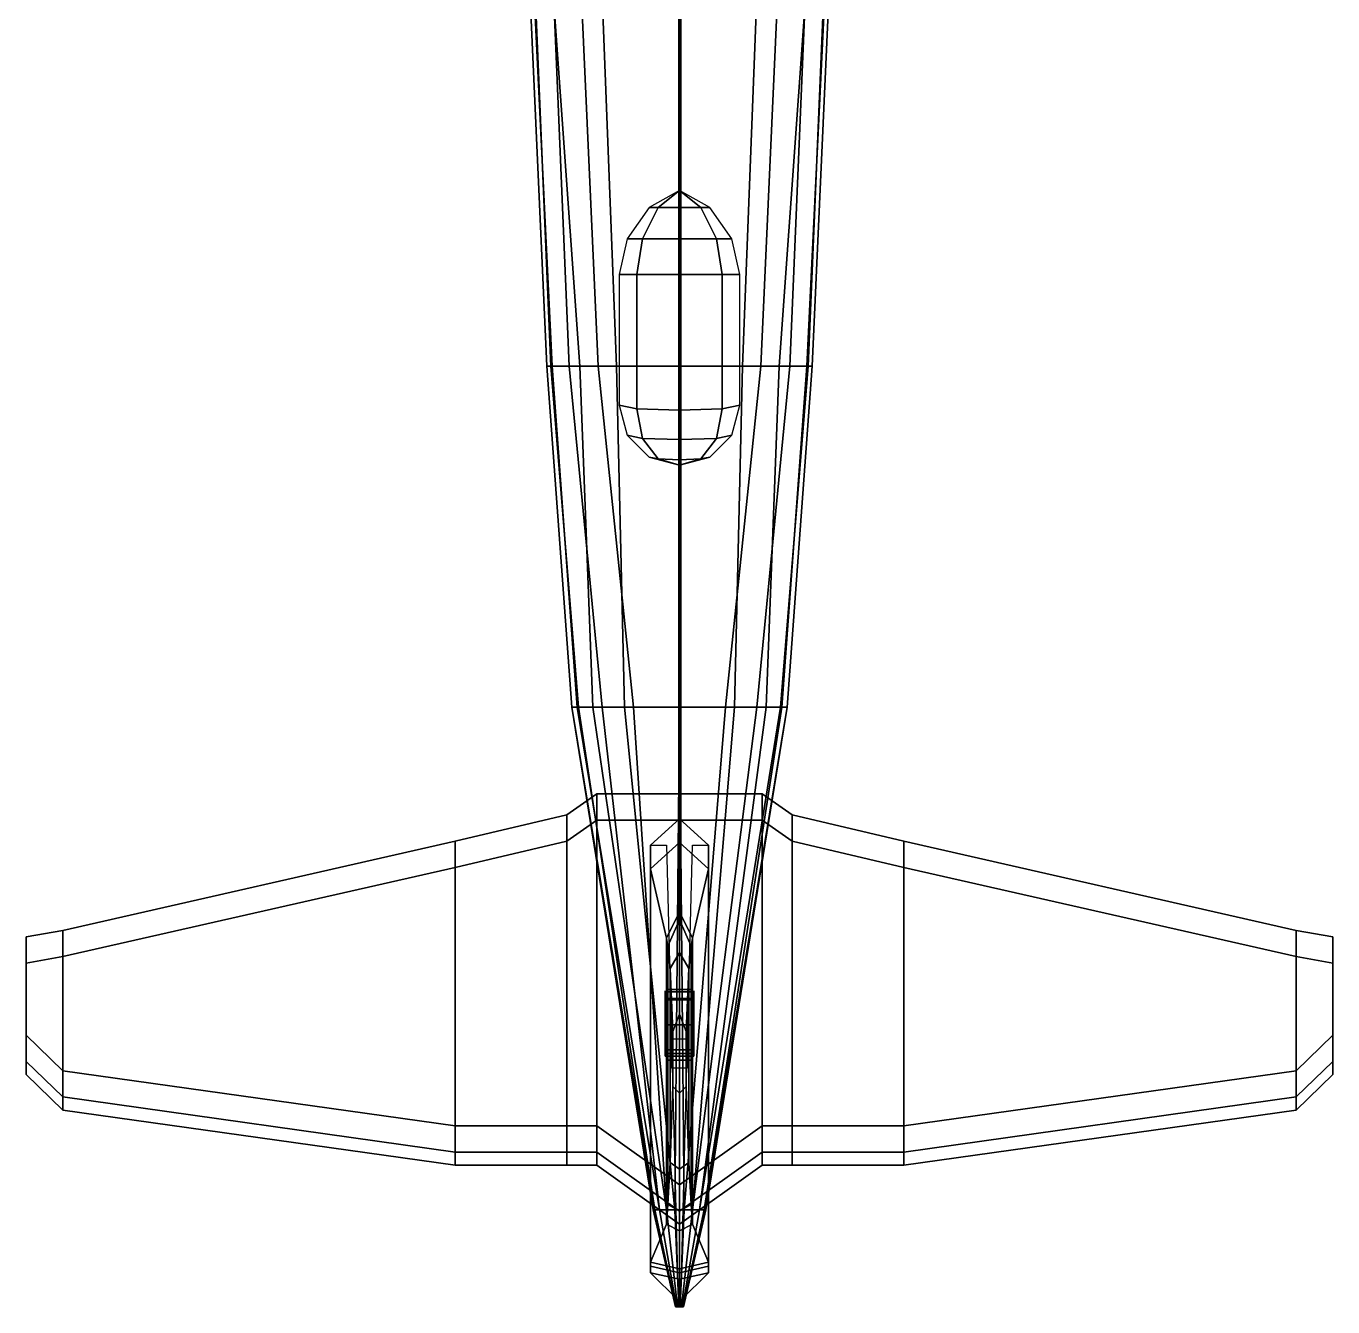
# Model space of a CAD drawing. Header units: millimetres. Extents: x -16.3 to 16.3, y -11.4 to 11.4.
# Drawn here: x -4.98 to 4.98, y -11.4 to -1.64 of the extents above; entities that cross this region are included whole.
import ezdxf

# ---------------------------------------------------------------- set-up
doc = ezdxf.new("R2010")
doc.units = ezdxf.units.MM
for name, color, linetype in [('shassis1', 3, 'Continuous'), ('wheels', 2, 'Continuous'), ('wing1', 1, 'Continuous'), ('wing2', 5, 'Continuous')]:
    doc.layers.add(name, color=color, linetype=linetype)

msp = doc.modelspace()

# ---------------------------------------------------------------- linework, layer by layer
for points in [[(0.01, 5.45, 5.82), (-0.005, 5.45, 5.8287), (-0.005, -8.49, 6.68), (0.01, -8.49, 6.67)], [(-0.005, 5.45, 5.8287), (-0.005, 5.45, 5.8113), (-0.005, -8.49, 6.66), (-0.005, -8.49, 6.68)], [(-0.005, 5.45, 5.8113), (0.01, 5.45, 5.82), (0.01, -8.49, 6.67), (-0.005, -8.49, 6.66)], [(-1.15, -1.14, 3.66), (-1.15, -1.14, 2.88), (-1.01, -4.23, 3.16), (-1.01, -4.23, 3.94)], [(-1.15, -1.14, 2.88), (-1.11, -1.14, 2.81), (-0.98, -4.23, 3.09), (-1.01, -4.23, 3.16)], [(-1.12, -1.14, 3.97), (-1.15, -1.14, 3.66), (-1.01, -4.23, 3.94), (-0.97, -4.23, 4.3)], [(-0.98, -1.14, 4.33), (-1.12, -1.14, 3.97), (-0.97, -4.23, 4.3), (-0.76, -4.23, 4.54)], [(-1.11, -1.14, 2.81), (-0.97, -1.14, 2.64), (-0.84, -4.23, 2.92), (-0.98, -4.23, 3.09)], [(-0.6, -1.14, 4.64), (-0.98, -1.14, 4.33), (-0.76, -4.23, 4.54), (-0.48, -4.23, 4.67)], [(-0.97, -1.14, 2.64), (-0.76, -1.14, 2.58), (-0.62, -4.23, 2.86), (-0.84, -4.23, 2.92)], [(0, -4.23, 2.82), (-0.62, -4.23, 2.86), (-0.76, -1.14, 2.58), (0, -1.14, 2.54)], [(0, -1.14, 4.77), (-0.6, -1.14, 4.64), (-0.48, -4.23, 4.67), (0, -4.23, 4.7)], [(0, -4.23, 4.7), (0.48, -4.23, 4.67), (0.6, -1.14, 4.64), (0, -1.14, 4.77)], [(0, -1.14, 2.54), (0.76, -1.14, 2.58), (0.62, -4.23, 2.86), (0, -4.23, 2.82)], [(0.48, -4.23, 4.67), (0.76, -4.23, 4.54), (0.98, -1.14, 4.33), (0.6, -1.14, 4.64)], [(0.84, -4.23, 2.92), (0.62, -4.23, 2.86), (0.76, -1.14, 2.58), (0.97, -1.14, 2.64)], [(0.76, -4.23, 4.54), (0.97, -4.23, 4.3), (1.12, -1.14, 3.97), (0.98, -1.14, 4.33)], [(0.98, -4.23, 3.09), (0.84, -4.23, 2.92), (0.97, -1.14, 2.64), (1.11, -1.14, 2.81)], [(0.97, -4.23, 4.3), (1.01, -4.23, 3.94), (1.15, -1.14, 3.66), (1.12, -1.14, 3.97)], [(1.01, -4.23, 3.16), (0.98, -4.23, 3.09), (1.11, -1.14, 2.81), (1.15, -1.14, 2.88)], [(1.01, -4.23, 3.94), (1.01, -4.23, 3.16), (1.15, -1.14, 2.88), (1.15, -1.14, 3.66)], [(0, -2.89, 4.61), (-0.23, -3.02, 4.61), (-0.1626, -3.02, 4.7726), (0, -2.89, 4.61)], [(0, -2.89, 4.61), (-0.1626, -3.02, 4.7726), (0, -3.02, 4.84), (0, -2.89, 4.61)], [(0, -2.89, 4.61), (0, -3.02, 4.84), (0.1626, -3.02, 4.7726), (0, -2.89, 4.61)], [(0, -2.89, 4.61), (0.1626, -3.02, 4.7726), (0.23, -3.02, 4.61), (0, -2.89, 4.61)], [(-0.23, -3.02, 4.61), (-0.3984, -3.26, 4.61), (-0.2817, -3.26, 4.8917), (-0.1626, -3.02, 4.7726)], [(-0.1626, -3.02, 4.7726), (-0.2817, -3.26, 4.8917), (0, -3.26, 5.0084), (0, -3.02, 4.84)], [(0, -3.02, 4.84), (0, -3.26, 5.0084), (0.2817, -3.26, 4.8917), (0.1626, -3.02, 4.7726)], [(0.1626, -3.02, 4.7726), (0.2817, -3.26, 4.8917), (0.3984, -3.26, 4.61), (0.23, -3.02, 4.61)], [(-0.3984, -3.26, 4.61), (-0.46, -3.53, 4.61), (-0.3253, -3.53, 4.9353), (-0.2817, -3.26, 4.8917)], [(-0.2817, -3.26, 4.8917), (-0.3253, -3.53, 4.9353), (0, -3.53, 5.07), (0, -3.26, 5.0084)], [(0, -3.26, 5.0084), (0, -3.53, 5.07), (0.3253, -3.53, 4.9353), (0.2817, -3.26, 4.8917)], [(0.2817, -3.26, 4.8917), (0.3253, -3.53, 4.9353), (0.46, -3.53, 4.61), (0.3984, -3.26, 4.61)], [(-0.3253, -3.53, 4.9353), (-0.46, -3.53, 4.61), (-0.46, -4.5262, 4.5228), (-0.3253, -4.5545, 4.8469)], [(0, -3.53, 5.07), (-0.3253, -3.53, 4.9353), (-0.3253, -4.5545, 4.8469), (0, -4.5663, 4.9811)], [(0.3253, -3.53, 4.9353), (0, -3.53, 5.07), (0, -4.5663, 4.9811), (0.3253, -4.5545, 4.8469)], [(0.46, -3.53, 4.61), (0.3253, -3.53, 4.9353), (0.3253, -4.5545, 4.8469), (0.46, -4.5262, 4.5228)], [(-1.01, -4.23, 3.94), (-1.01, -4.23, 3.16), (-0.82, -6.83, 3.46), (-0.82, -6.83, 3.72)], [(-1.01, -4.23, 3.16), (-0.98, -4.23, 3.09), (-0.77, -6.83, 3.24), (-0.82, -6.83, 3.46)], [(-0.97, -4.23, 4.3), (-1.01, -4.23, 3.94), (-0.82, -6.83, 3.72), (-0.78, -6.83, 4)], [(-0.98, -4.23, 3.09), (-0.84, -4.23, 2.92), (-0.59, -6.83, 3.11), (-0.77, -6.83, 3.24)], [(-0.76, -4.23, 4.54), (-0.97, -4.23, 4.3), (-0.78, -6.83, 4), (-0.66, -6.83, 4.22)], [(-0.84, -4.23, 2.92), (-0.62, -4.23, 2.86), (-0.35, -6.83, 3.02), (-0.59, -6.83, 3.11)], [(-0.48, -4.23, 4.67), (-0.76, -4.23, 4.54), (-0.66, -6.83, 4.22), (-0.42, -6.83, 4.38)], [(0, -6.83, 2.99), (-0.35, -6.83, 3.02), (-0.62, -4.23, 2.86), (0, -4.23, 2.82)], [(0, -4.23, 4.7), (-0.48, -4.23, 4.67), (-0.42, -6.83, 4.38), (0, -6.83, 4.47)], [(0, -4.23, 2.82), (0.62, -4.23, 2.86), (0.35, -6.83, 3.02), (0, -6.83, 2.99)], [(0, -6.83, 4.47), (0.42, -6.83, 4.38), (0.48, -4.23, 4.67), (0, -4.23, 4.7)], [(0.59, -6.83, 3.11), (0.35, -6.83, 3.02), (0.62, -4.23, 2.86), (0.84, -4.23, 2.92)], [(0.42, -6.83, 4.38), (0.66, -6.83, 4.22), (0.76, -4.23, 4.54), (0.48, -4.23, 4.67)], [(0.77, -6.83, 3.24), (0.59, -6.83, 3.11), (0.84, -4.23, 2.92), (0.98, -4.23, 3.09)], [(0.66, -6.83, 4.22), (0.78, -6.83, 4), (0.97, -4.23, 4.3), (0.76, -4.23, 4.54)], [(0.82, -6.83, 3.46), (0.77, -6.83, 3.24), (0.98, -4.23, 3.09), (1.01, -4.23, 3.16)], [(0.78, -6.83, 4), (0.82, -6.83, 3.72), (1.01, -4.23, 3.94), (0.97, -4.23, 4.3)], [(0.82, -6.83, 3.72), (0.82, -6.83, 3.46), (1.01, -4.23, 3.16), (1.01, -4.23, 3.94)], [(-0.2817, -4.7799, 4.7834), (-0.3253, -4.5545, 4.8469), (-0.46, -4.5262, 4.5228), (-0.3984, -4.7553, 4.5028)], [(0, -4.79, 4.8997), (0, -4.5663, 4.9811), (-0.3253, -4.5545, 4.8469), (-0.2817, -4.7799, 4.7834)], [(0.2817, -4.7799, 4.7834), (0.3253, -4.5545, 4.8469), (0, -4.5663, 4.9811), (0, -4.79, 4.8997)], [(0.3984, -4.7553, 4.5028), (0.46, -4.5262, 4.5228), (0.3253, -4.5545, 4.8469), (0.2817, -4.7799, 4.7834)], [(-0.1626, -4.9372, 4.6501), (-0.2817, -4.7799, 4.7834), (-0.3984, -4.7553, 4.5028), (-0.23, -4.9231, 4.4881)], [(0, -4.9431, 4.7172), (0, -4.79, 4.8997), (-0.2817, -4.7799, 4.7834), (-0.1626, -4.9372, 4.6501)], [(0.1626, -4.9372, 4.6501), (0.2817, -4.7799, 4.7834), (0, -4.79, 4.8997), (0, -4.9431, 4.7172)], [(0.23, -4.9231, 4.4881), (0.3984, -4.7553, 4.5028), (0.2817, -4.7799, 4.7834), (0.1626, -4.9372, 4.6501)], [(0, -4.9844, 4.4828), (-0.1626, -4.9372, 4.6501), (-0.23, -4.9231, 4.4881), (0, -4.9844, 4.4828)], [(0, -4.9844, 4.4828), (0, -4.9431, 4.7172), (-0.1626, -4.9372, 4.6501), (0, -4.9844, 4.4828)], [(0, -4.9844, 4.4828), (0.23, -4.9231, 4.4881), (0.1626, -4.9372, 4.6501), (0, -4.9844, 4.4828)], [(0, -4.9844, 4.4828), (0.1626, -4.9372, 4.6501), (0, -4.9431, 4.7172), (0, -4.9844, 4.4828)], [(-0.82, -6.83, 3.46), (-0.77, -6.83, 3.24), (-0.1879, -10.66, 3.6216), (-0.2, -10.66, 3.69)], [(-0.82, -6.83, 3.72), (-0.82, -6.83, 3.46), (-0.2, -10.66, 3.69), (-0.1879, -10.66, 3.7584)], [(-0.78, -6.83, 4), (-0.82, -6.83, 3.72), (-0.1879, -10.66, 3.7584), (-0.1532, -10.66, 3.8186)], [(-0.66, -6.83, 4.22), (-0.78, -6.83, 4), (-0.1532, -10.66, 3.8186), (-0.1, -10.66, 3.8632)], [(-0.77, -6.83, 3.24), (-0.59, -6.83, 3.11), (-0.1532, -10.66, 3.5614), (-0.1879, -10.66, 3.6216)], [(-0.42, -6.83, 4.38), (-0.66, -6.83, 4.22), (-0.1, -10.66, 3.8632), (-0.0347, -10.66, 3.887)], [(-0.59, -6.83, 3.11), (-0.35, -6.83, 3.02), (-0.1, -10.66, 3.5168), (-0.1532, -10.66, 3.5614)], [(0, -6.83, 4.47), (-0.42, -6.83, 4.38), (-0.0347, -10.66, 3.887), (0.0347, -10.66, 3.887)], [(-0.0347, -10.66, 3.493), (-0.1, -10.66, 3.5168), (-0.35, -6.83, 3.02), (0, -6.83, 2.99)], [(0, -6.83, 2.99), (0.35, -6.83, 3.02), (0.0347, -10.66, 3.493), (-0.0347, -10.66, 3.493)], [(0.0347, -10.66, 3.887), (0.1, -10.66, 3.8632), (0.42, -6.83, 4.38), (0, -6.83, 4.47)], [(0.1, -10.66, 3.5168), (0.0347, -10.66, 3.493), (0.35, -6.83, 3.02), (0.59, -6.83, 3.11)], [(0.1532, -10.66, 3.5614), (0.1, -10.66, 3.5168), (0.59, -6.83, 3.11), (0.77, -6.83, 3.24)], [(0.1, -10.66, 3.8632), (0.1532, -10.66, 3.8186), (0.66, -6.83, 4.22), (0.42, -6.83, 4.38)], [(0.1879, -10.66, 3.6216), (0.1532, -10.66, 3.5614), (0.77, -6.83, 3.24), (0.82, -6.83, 3.46)], [(0.1532, -10.66, 3.8186), (0.1879, -10.66, 3.7584), (0.78, -6.83, 4), (0.66, -6.83, 4.22)], [(0.2, -10.66, 3.69), (0.1879, -10.66, 3.6216), (0.82, -6.83, 3.46), (0.82, -6.83, 3.72)], [(0.1879, -10.66, 3.7584), (0.2, -10.66, 3.69), (0.82, -6.83, 3.72), (0.78, -6.83, 4)], [(0, -7.86, 4.4), (0, -7.68, 4.29), (-0.22, -7.88, 4.29), (-0.22, -8.06, 4.4)], [(0.22, -8.06, 4.4), (0.22, -7.88, 4.29), (0, -7.68, 4.29), (0, -7.86, 4.4)], [(0, -8.39, 6.48), (0, -7.86, 4.4), (-0.22, -8.06, 4.4), (-0.1, -8.59, 6.48)], [(0.1, -8.59, 6.48), (0.22, -8.06, 4.4), (0, -7.86, 4.4), (0, -8.39, 6.48)], [(-0.22, -7.88, 4.29), (-0.22, -11.09, 4.29), (-0.22, -11.06, 4.4), (-0.22, -8.06, 4.4)], [(-0.22, -7.88, 3.91), (-0.22, -11.14, 3.91), (-0.22, -11.09, 4.29), (-0.22, -7.88, 4.29)], [(-0.1, -7.88, 3.72), (-0.01, -11.35, 3.72), (-0.22, -11.14, 3.91), (-0.22, -7.88, 3.91)], [(0.22, -11.14, 3.91), (0.01, -11.35, 3.72), (0.1, -7.88, 3.72), (0.22, -7.88, 3.91)], [(0.22, -11.09, 4.29), (0.22, -11.14, 3.91), (0.22, -7.88, 3.91), (0.22, -7.88, 4.29)], [(0.22, -11.06, 4.4), (0.22, -11.09, 4.29), (0.22, -7.88, 4.29), (0.22, -8.06, 4.4)], [(-0.22, -8.06, 4.4), (-0.22, -11.06, 4.4), (-0.1, -10.77, 6.48), (-0.1, -8.59, 6.48)], [(0.1, -10.77, 6.48), (0.22, -11.06, 4.4), (0.22, -8.06, 4.4), (0.1, -8.59, 6.48)], [(0, -8.45, 6.67), (0, -8.39, 6.48), (-0.1, -8.59, 6.48), (-0.09, -8.65, 6.67)], [(0, -8.7, 6.86), (0, -8.45, 6.67), (-0.09, -8.65, 6.67), (-0.07, -8.82, 6.86)], [(0.09, -8.65, 6.67), (0.1, -8.59, 6.48), (0, -8.39, 6.48), (0, -8.45, 6.67)], [(0.07, -8.82, 6.86), (0.09, -8.65, 6.67), (0, -8.45, 6.67), (0, -8.7, 6.86)], [(-0.1, -8.59, 6.48), (-0.1, -10.77, 6.48), (-0.09, -10.62, 6.67), (-0.09, -8.65, 6.67)], [(-0.09, -8.65, 6.67), (-0.09, -10.62, 6.67), (-0.07, -10.3, 6.86), (-0.07, -8.82, 6.86)], [(0.07, -10.3, 6.86), (0.09, -10.62, 6.67), (0.09, -8.65, 6.67), (0.07, -8.82, 6.86)], [(0.09, -10.62, 6.67), (0.1, -10.77, 6.48), (0.1, -8.59, 6.48), (0.09, -8.65, 6.67)], [(0, -9.17, 7), (0, -8.7, 6.86), (-0.07, -8.82, 6.86), (-0.05, -9.3, 6.92)], [(0.05, -9.3, 6.92), (0.07, -8.82, 6.86), (0, -8.7, 6.86), (0, -9.17, 7)], [(-0.07, -8.82, 6.86), (-0.07, -10.3, 6.86), (-0.05, -9.72, 6.92), (-0.05, -9.3, 6.92)], [(0.05, -9.72, 6.92), (0.07, -10.3, 6.86), (0.07, -8.82, 6.86), (0.05, -9.3, 6.92)], [(-0.05, -9.3, 6.92), (-0.05, -9.72, 6.92), (0, -9.77, 7), (0, -9.17, 7)], [(0, -9.17, 7), (0, -9.77, 7), (0.05, -9.72, 6.92), (0.05, -9.3, 6.92)], [(-0.05, -9.72, 6.92), (-0.07, -10.3, 6.86), (0, -10.35, 6.86), (0, -9.77, 7)], [(0, -9.77, 7), (0, -10.35, 6.86), (0.07, -10.3, 6.86), (0.05, -9.72, 6.92)], [(-0.07, -10.3, 6.86), (-0.09, -10.62, 6.67), (0, -10.67, 6.67), (0, -10.35, 6.86)], [(0, -10.35, 6.86), (0, -10.67, 6.67), (0.09, -10.62, 6.67), (0.07, -10.3, 6.86)], [(-0.09, -10.62, 6.67), (-0.1, -10.77, 6.48), (0, -10.82, 6.48), (0, -10.67, 6.67)], [(0, -10.67, 6.67), (0, -10.82, 6.48), (0.1, -10.77, 6.48), (0.09, -10.62, 6.67)], [(-0.1879, -10.66, 3.7584), (-0.2, -10.66, 3.69), (-0.03, -11.4, 3.69), (-0.0282, -11.4, 3.7003)], [(-0.2, -10.66, 3.69), (-0.1879, -10.66, 3.6216), (-0.0282, -11.4, 3.6797), (-0.03, -11.4, 3.69)], [(-0.1532, -10.66, 3.8186), (-0.1879, -10.66, 3.7584), (-0.0282, -11.4, 3.7003), (-0.023, -11.4, 3.7093)], [(-0.1879, -10.66, 3.6216), (-0.1532, -10.66, 3.5614), (-0.023, -11.4, 3.6707), (-0.0282, -11.4, 3.6797)], [(-0.1, -10.66, 3.8632), (-0.1532, -10.66, 3.8186), (-0.023, -11.4, 3.7093), (-0.015, -11.4, 3.716)], [(-0.1532, -10.66, 3.5614), (-0.1, -10.66, 3.5168), (-0.015, -11.4, 3.664), (-0.023, -11.4, 3.6707)], [(-0.0347, -10.66, 3.887), (-0.1, -10.66, 3.8632), (-0.015, -11.4, 3.716), (-0.0052, -11.4, 3.7195)], [(-0.1, -10.66, 3.5168), (-0.0347, -10.66, 3.493), (-0.0052, -11.4, 3.6605), (-0.015, -11.4, 3.664)], [(0.0347, -10.66, 3.887), (-0.0347, -10.66, 3.887), (-0.0052, -11.4, 3.7195), (0.0052, -11.4, 3.7195)], [(-0.0347, -10.66, 3.493), (0.0347, -10.66, 3.493), (0.0052, -11.4, 3.6605), (-0.0052, -11.4, 3.6605)], [(0.1, -10.66, 3.8632), (0.0347, -10.66, 3.887), (0.0052, -11.4, 3.7195), (0.015, -11.4, 3.716)], [(0.0347, -10.66, 3.493), (0.1, -10.66, 3.5168), (0.015, -11.4, 3.664), (0.0052, -11.4, 3.6605)], [(0.1532, -10.66, 3.8186), (0.1, -10.66, 3.8632), (0.015, -11.4, 3.716), (0.023, -11.4, 3.7093)], [(0.1, -10.66, 3.5168), (0.1532, -10.66, 3.5614), (0.023, -11.4, 3.6707), (0.015, -11.4, 3.664)], [(0.1879, -10.66, 3.7584), (0.1532, -10.66, 3.8186), (0.023, -11.4, 3.7093), (0.0282, -11.4, 3.7003)], [(0.1532, -10.66, 3.5614), (0.1879, -10.66, 3.6216), (0.0282, -11.4, 3.6797), (0.023, -11.4, 3.6707)], [(0.2, -10.66, 3.69), (0.1879, -10.66, 3.7584), (0.0282, -11.4, 3.7003), (0.03, -11.4, 3.69)], [(0.1879, -10.66, 3.6216), (0.2, -10.66, 3.69), (0.03, -11.4, 3.69), (0.0282, -11.4, 3.6797)], [(-0.1, -10.77, 6.48), (-0.22, -11.06, 4.4), (0, -11.11, 4.4), (0, -10.82, 6.48)], [(0, -10.82, 6.48), (0, -11.11, 4.4), (0.22, -11.06, 4.4), (0.1, -10.77, 6.48)], [(-0.22, -11.06, 4.4), (-0.22, -11.09, 4.29), (0, -11.14, 4.29), (0, -11.11, 4.4)], [(-0.22, -11.09, 4.29), (-0.22, -11.14, 3.91), (0, -11.19, 3.91), (0, -11.14, 4.29)], [(-0.22, -11.14, 3.91), (-0.01, -11.35, 3.72), (0, -11.4, 3.72), (0, -11.19, 3.91)], [(0, -11.11, 4.4), (0, -11.14, 4.29), (0.22, -11.09, 4.29), (0.22, -11.06, 4.4)], [(0, -11.14, 4.29), (0, -11.19, 3.91), (0.22, -11.14, 3.91), (0.22, -11.09, 4.29)], [(0, -11.19, 3.91), (0, -11.4, 3.72), (0.01, -11.35, 3.72), (0.22, -11.14, 3.91)], [(-0.0282, -11.4, 3.7003), (-0.03, -11.4, 3.69), (0.023, -11.4, 3.6707), (0.0282, -11.4, 3.6797)], [(-0.03, -11.4, 3.69), (-0.0282, -11.4, 3.6797), (0.015, -11.4, 3.664), (0.023, -11.4, 3.6707)], [(-0.023, -11.4, 3.7093), (-0.0282, -11.4, 3.7003), (0.0282, -11.4, 3.6797), (0.03, -11.4, 3.69)], [(-0.0282, -11.4, 3.6797), (-0.023, -11.4, 3.6707), (0.0052, -11.4, 3.6605), (0.015, -11.4, 3.664)], [(-0.015, -11.4, 3.716), (-0.023, -11.4, 3.7093), (0.03, -11.4, 3.69), (0.0282, -11.4, 3.7003)], [(-0.023, -11.4, 3.6707), (-0.015, -11.4, 3.664), (-0.0052, -11.4, 3.6605), (0.0052, -11.4, 3.6605)], [(-0.0052, -11.4, 3.7195), (-0.015, -11.4, 3.716), (0.0282, -11.4, 3.7003), (0.023, -11.4, 3.7093)], [(0.0052, -11.4, 3.7195), (-0.0052, -11.4, 3.7195), (0.023, -11.4, 3.7093), (0.015, -11.4, 3.716)]]:
    msp.add_3dface(points)
at = {"layer": 'shassis1'}
for points in [[(-0.11, -9.3, 2.72), (-0.11, -9.22, 2.68), (-0.11, -8.99, 2.93), (-0.11, -9.15, 2.93)], [(-0.11, -9.15, 2.93), (-0.11, -8.99, 2.93), (-0.11, -9, 3.13), (-0.11, -9.15, 3.08)], [(-0.11, -9.05, 3.23), (-0.11, -9, 3.13), (-0.11, -9.47, 2.96), (-0.11, -9.49, 3.09)], [(-0.11, -9.47, 2.96), (-0.11, -9, 3.13), (0.11, -9, 3.13), (0.11, -9.47, 2.96)], [(0.11, -9.05, 3.23), (0.11, -9, 3.13), (-0.11, -9, 3.13), (-0.11, -9.05, 3.23)], [(0.11, -9.49, 3.09), (0.11, -9.05, 3.23), (-0.11, -9.05, 3.23), (-0.11, -9.49, 3.09)], [(0.11, -9.3, 2.72), (0.11, -9.22, 2.68), (0.11, -8.99, 2.93), (0.11, -9.15, 2.93)], [(0.11, -9.15, 2.93), (0.11, -8.99, 2.93), (0.11, -9, 3.13), (0.11, -9.15, 3.08)], [(0.11, -9.47, 2.96), (0.11, -9, 3.13), (0.11, -9.05, 3.23), (0.11, -9.49, 3.09)], [(-0.06, -9.44, 3.43), (-0.06, -9.36, 3.13), (-0.06, -9.49, 3.09), (-0.06, -9.58, 3.43)], [(0.06, -9.44, 3.43), (0.06, -9.36, 3.13), (-0.06, -9.36, 3.13), (-0.06, -9.44, 3.43)], [(0.06, -9.49, 3.09), (0.06, -9.36, 3.13), (0.06, -9.44, 3.43), (0.06, -9.58, 3.43)], [(-0.11, -9.49, 3.09), (-0.11, -9.47, 2.96), (0.11, -9.47, 2.96), (0.11, -9.49, 3.09)], [(-0.06, -9.58, 3.43), (-0.06, -9.49, 3.09), (0.06, -9.49, 3.09), (0.06, -9.58, 3.43)]]:
    msp.add_3dface(points, dxfattribs=at)
at = {"layer": 'wheels'}
for points in [[(-0.1, -8.98, 2.74), (-0.1, -9.0591, 2.9309), (0.1, -9.0591, 2.9309), (0.1, -8.98, 2.74)], [(-0.1, -9.0591, 2.5491), (-0.1, -8.98, 2.74), (0.1, -8.98, 2.74), (0.1, -9.0591, 2.5491)], [(-0.1, -9.0591, 2.5491), (-0.1, -9.25, 3.01), (-0.1, -9.0591, 2.9309), (-0.1, -8.98, 2.74)], [(-0.1, -9.0591, 2.9309), (-0.1, -9.25, 3.01), (0.1, -9.25, 3.01), (0.1, -9.0591, 2.9309)], [(-0.1, -9.25, 2.47), (-0.1, -9.0591, 2.5491), (0.1, -9.0591, 2.5491), (0.1, -9.25, 2.47)], [(-0.1, -9.25, 2.47), (-0.1, -9.4409, 2.9309), (-0.1, -9.25, 3.01), (-0.1, -9.0591, 2.5491)], [(0.1, -9.0591, 2.9309), (0.1, -9.25, 3.01), (0.1, -9.4409, 2.9309), (0.1, -8.98, 2.74)], [(0.1, -8.98, 2.74), (0.1, -9.4409, 2.9309), (0.1, -9.52, 2.74), (0.1, -9.0591, 2.5491)], [(0.1, -9.0591, 2.5491), (0.1, -9.52, 2.74), (0.1, -9.4409, 2.5491), (0.1, -9.25, 2.47)], [(-0.1, -9.25, 3.01), (-0.1, -9.4409, 2.9309), (0.1, -9.4409, 2.9309), (0.1, -9.25, 3.01)], [(-0.1, -9.4409, 2.5491), (-0.1, -9.25, 2.47), (0.1, -9.25, 2.47), (0.1, -9.4409, 2.5491)], [(-0.1, -9.4409, 2.5491), (-0.1, -9.52, 2.74), (-0.1, -9.4409, 2.9309), (-0.1, -9.25, 2.47)], [(-0.1, -9.4409, 2.9309), (-0.1, -9.52, 2.74), (0.1, -9.52, 2.74), (0.1, -9.4409, 2.9309)], [(-0.1, -9.52, 2.74), (-0.1, -9.4409, 2.5491), (0.1, -9.4409, 2.5491), (0.1, -9.52, 2.74)]]:
    msp.add_3dface(points, dxfattribs=at)
at = {"layer": 'wing1'}
for points in [[(-0.86, -7.85, 3.87), (-0.63, -7.69, 3.87), (-0.63, -7.49, 3.69), (-0.86, -7.65, 3.69)], [(-0.86, -7.65, 3.69), (-0.63, -7.49, 3.69), (-0.63, -7.69, 3.54), (-0.86, -7.85, 3.54)], [(-0.63, -7.69, 3.87), (0, -7.69, 3.87), (0, -7.49, 3.69), (-0.63, -7.49, 3.69)], [(-0.63, -7.49, 3.69), (0, -7.49, 3.69), (0, -7.69, 3.54), (-0.63, -7.69, 3.54)], [(-1.71, -8.05, 3.87), (-0.86, -7.85, 3.87), (-0.86, -7.65, 3.69), (-1.71, -7.85, 3.69)], [(-1.71, -7.85, 3.69), (-0.86, -7.65, 3.69), (-0.86, -7.85, 3.54), (-1.71, -8.05, 3.54)], [(-0.63, -10.02, 3.87), (-0.63, -7.69, 3.87), (-0.86, -7.85, 3.87), (-0.86, -10.02, 3.87)], [(-0.86, -7.85, 3.54), (-0.63, -7.69, 3.54), (-0.63, -10.22, 3.54), (-0.86, -10.22, 3.54)], [(0, -10.47, 3.87), (0, -7.69, 3.87), (-0.63, -7.69, 3.87), (-0.63, -10.02, 3.87)], [(-0.63, -7.69, 3.54), (0, -7.69, 3.54), (0, -10.67, 3.54), (-0.63, -10.22, 3.54)], [(-4.7, -8.73, 3.8), (-1.71, -8.05, 3.87), (-1.71, -7.85, 3.69), (-4.7, -8.53, 3.69)], [(-4.7, -8.53, 3.69), (-1.71, -7.85, 3.69), (-1.71, -8.05, 3.54), (-4.7, -8.73, 3.58)], [(-0.86, -10.02, 3.87), (-0.86, -7.85, 3.87), (-1.71, -8.05, 3.87), (-1.71, -10.02, 3.87)], [(-1.71, -8.05, 3.54), (-0.86, -7.85, 3.54), (-0.86, -10.22, 3.54), (-1.71, -10.22, 3.54)], [(-1.71, -10.02, 3.87), (-1.71, -8.05, 3.87), (-4.7, -8.73, 3.8), (-4.7, -9.6, 3.8)], [(-4.7, -8.73, 3.58), (-1.71, -8.05, 3.54), (-1.71, -10.22, 3.54), (-4.7, -9.8, 3.58)], [(-4.98, -8.78, 3.79), (-4.7, -8.73, 3.8), (-4.7, -8.53, 3.69), (-4.98, -8.58, 3.69)], [(-4.98, -8.58, 3.69), (-4.7, -8.53, 3.69), (-4.7, -8.73, 3.58), (-4.98, -8.78, 3.59)], [(-4.98, -9.33, 3.79), (-4.98, -8.78, 3.79), (-4.98, -8.58, 3.69), (-4.98, -9.63, 3.69)], [(-4.98, -9.63, 3.69), (-4.98, -8.58, 3.69), (-4.98, -8.78, 3.59), (-4.98, -9.53, 3.59)], [(-4.7, -9.6, 3.8), (-4.7, -8.73, 3.8), (-4.98, -8.78, 3.79), (-4.98, -9.33, 3.79)], [(-4.98, -8.78, 3.59), (-4.7, -8.73, 3.58), (-4.7, -9.8, 3.58), (-4.98, -9.53, 3.59)], [(-4.98, -9.63, 3.69), (-4.7, -9.9, 3.69), (-4.7, -9.6, 3.8), (-4.98, -9.33, 3.79)], [(-4.98, -9.53, 3.59), (-4.7, -9.8, 3.58), (-4.7, -9.9, 3.69), (-4.98, -9.63, 3.69)], [(-4.7, -9.9, 3.69), (-1.71, -10.32, 3.69), (-1.71, -10.02, 3.87), (-4.7, -9.6, 3.8)], [(-4.7, -9.8, 3.58), (-1.71, -10.22, 3.54), (-1.71, -10.32, 3.69), (-4.7, -9.9, 3.69)], [(-1.71, -10.32, 3.69), (-0.86, -10.32, 3.69), (-0.86, -10.02, 3.87), (-1.71, -10.02, 3.87)], [(-0.86, -10.32, 3.69), (-0.63, -10.32, 3.69), (-0.63, -10.02, 3.87), (-0.86, -10.02, 3.87)], [(-0.63, -10.32, 3.69), (0, -10.77, 3.69), (0, -10.47, 3.87), (-0.63, -10.02, 3.87)], [(-1.71, -10.22, 3.54), (-0.86, -10.22, 3.54), (-0.86, -10.32, 3.69), (-1.71, -10.32, 3.69)], [(-0.86, -10.22, 3.54), (-0.63, -10.22, 3.54), (-0.63, -10.32, 3.69), (-0.86, -10.32, 3.69)], [(-0.63, -10.22, 3.54), (0, -10.67, 3.54), (0, -10.77, 3.69), (-0.63, -10.32, 3.69)]]:
    msp.add_3dface(points, dxfattribs=at)
at = {"layer": 'wing2'}
for points in [[(0.63, -7.49, 3.69), (0, -7.49, 3.69), (0, -7.69, 3.54), (0.63, -7.69, 3.54)], [(0.63, -7.69, 3.87), (0, -7.69, 3.87), (0, -7.49, 3.69), (0.63, -7.49, 3.69)], [(0.86, -7.65, 3.69), (0.63, -7.49, 3.69), (0.63, -7.69, 3.54), (0.86, -7.85, 3.54)], [(0.86, -7.85, 3.87), (0.63, -7.69, 3.87), (0.63, -7.49, 3.69), (0.86, -7.65, 3.69)], [(1.71, -7.85, 3.69), (0.86, -7.65, 3.69), (0.86, -7.85, 3.54), (1.71, -8.05, 3.54)], [(1.71, -8.05, 3.87), (0.86, -7.85, 3.87), (0.86, -7.65, 3.69), (1.71, -7.85, 3.69)], [(0.63, -7.69, 3.54), (0, -7.69, 3.54), (0, -10.67, 3.54), (0.63, -10.22, 3.54)], [(0, -10.47, 3.87), (0, -7.69, 3.87), (0.63, -7.69, 3.87), (0.63, -10.02, 3.87)], [(0.86, -7.85, 3.54), (0.63, -7.69, 3.54), (0.63, -10.22, 3.54), (0.86, -10.22, 3.54)], [(0.63, -10.02, 3.87), (0.63, -7.69, 3.87), (0.86, -7.85, 3.87), (0.86, -10.02, 3.87)], [(1.71, -8.05, 3.54), (0.86, -7.85, 3.54), (0.86, -10.22, 3.54), (1.71, -10.22, 3.54)], [(0.86, -10.02, 3.87), (0.86, -7.85, 3.87), (1.71, -8.05, 3.87), (1.71, -10.02, 3.87)], [(4.7, -8.53, 3.69), (1.71, -7.85, 3.69), (1.71, -8.05, 3.54), (4.7, -8.73, 3.58)], [(4.7, -8.73, 3.8), (1.71, -8.05, 3.87), (1.71, -7.85, 3.69), (4.7, -8.53, 3.69)], [(4.7, -8.73, 3.58), (1.71, -8.05, 3.54), (1.71, -10.22, 3.54), (4.7, -9.8, 3.58)], [(1.71, -10.02, 3.87), (1.71, -8.05, 3.87), (4.7, -8.73, 3.8), (4.7, -9.6, 3.8)], [(4.98, -8.58, 3.69), (4.7, -8.53, 3.69), (4.7, -8.73, 3.58), (4.98, -8.78, 3.59)], [(4.98, -8.78, 3.79), (4.7, -8.73, 3.8), (4.7, -8.53, 3.69), (4.98, -8.58, 3.69)], [(4.98, -9.63, 3.69), (4.98, -8.58, 3.69), (4.98, -8.78, 3.59), (4.98, -9.53, 3.59)], [(4.98, -9.33, 3.79), (4.98, -8.78, 3.79), (4.98, -8.58, 3.69), (4.98, -9.63, 3.69)], [(4.98, -8.78, 3.59), (4.7, -8.73, 3.58), (4.7, -9.8, 3.58), (4.98, -9.53, 3.59)], [(4.7, -9.6, 3.8), (4.7, -8.73, 3.8), (4.98, -8.78, 3.79), (4.98, -9.33, 3.79)], [(4.98, -9.63, 3.69), (4.7, -9.9, 3.69), (4.7, -9.6, 3.8), (4.98, -9.33, 3.79)], [(4.98, -9.53, 3.59), (4.7, -9.8, 3.58), (4.7, -9.9, 3.69), (4.98, -9.63, 3.69)], [(4.7, -9.9, 3.69), (1.71, -10.32, 3.69), (1.71, -10.02, 3.87), (4.7, -9.6, 3.8)], [(4.7, -9.8, 3.58), (1.71, -10.22, 3.54), (1.71, -10.32, 3.69), (4.7, -9.9, 3.69)], [(0.63, -10.32, 3.69), (0, -10.77, 3.69), (0, -10.47, 3.87), (0.63, -10.02, 3.87)], [(0.86, -10.32, 3.69), (0.63, -10.32, 3.69), (0.63, -10.02, 3.87), (0.86, -10.02, 3.87)], [(1.71, -10.32, 3.69), (0.86, -10.32, 3.69), (0.86, -10.02, 3.87), (1.71, -10.02, 3.87)], [(0.63, -10.22, 3.54), (0, -10.67, 3.54), (0, -10.77, 3.69), (0.63, -10.32, 3.69)], [(0.86, -10.22, 3.54), (0.63, -10.22, 3.54), (0.63, -10.32, 3.69), (0.86, -10.32, 3.69)], [(1.71, -10.22, 3.54), (0.86, -10.22, 3.54), (0.86, -10.32, 3.69), (1.71, -10.32, 3.69)]]:
    msp.add_3dface(points, dxfattribs=at)

doc.saveas('drawing.dxf')
